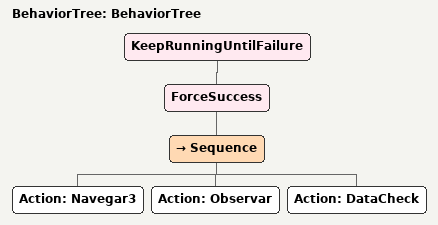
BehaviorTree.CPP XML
<?xml version="1.0"?>
<root main_tree_to_execute="BehaviorTree">
    <BehaviorTree ID="BehaviorTree">
    <KeepRunningUntilFailure>
            <ForceSuccess>
                <Sequence>
                    <Action ID="Navegar3"/>
                    <Action ID="Observar"/>
                    <Action ID="DataCheck"/>
                </Sequence>
            </ForceSuccess>
            </KeepRunningUntilFailure>
    </BehaviorTree>
</root>
